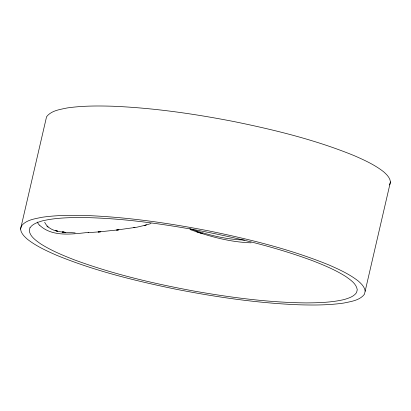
<?xml version="1.0" encoding="UTF-8"?>
<svg xmlns="http://www.w3.org/2000/svg" width="411" height="411" viewBox="0 0 411 411"><rect width="100%" height="100%" fill="white"/><g stroke="black" fill="none" stroke-linecap="round" stroke-linejoin="round"><path stroke-width="0.62" d="M20.55 229.112L46.561 116.75C51.354 110.477 59.939 109.542 67.127 107.959C82.154 105.771 97.392 105.786 112.537 106.223C153.498 107.908 194.177 113.806 234.378 121.646C275.103 129.999 315.756 139.935 354.318 155.702C364.521 160.177 374.806 164.857 383.622 171.777C386.679 174.505 389.952 177.593 390.45 181.888L364.439 294.25C359.646 300.523 351.061 301.458 343.873 303.041C328.846 305.229 313.608 305.214 298.463 304.777C257.502 303.092 216.823 297.194 176.622 289.354C135.897 281.001 95.244 271.065 56.682 255.298C46.479 250.823 36.194 246.143 27.378 239.223C24.321 236.495 21.048 233.407 20.55 229.112L21.315 226.086C26.114 219.813 34.699 218.878 41.886 217.296C56.913 215.102 72.146 215.123 87.296 215.559C128.253 217.244 168.936 223.137 209.137 230.977C249.857 239.336 290.51 249.272 329.077 265.033C339.281 269.513 349.561 274.194 358.377 281.114C361.433 283.842 364.706 286.929 365.209 291.224M389.685 184.914L390.45 181.888M150.971 223.563L145.032 225.269M117.859 229.903L118.897 229.764L116.539 230.062L136.976 227.185L144.759 225.341M145.9 225.038L146.537 224.863M144.153 225.5L145.653 225.105M134.227 227.602L134.942 227.489L133.745 227.679M88.375 232.41C72.372 234.044 52.218 237.388 39.425 225.064M117.638 229.934L98.121 231.989M98.321 231.974L100.829 231.753L88.154 232.657M75.156 232.909C64.866 232.035 49.926 233.217 44.681 222.264M244.504 240.039C225.757 239.556 207.463 234.691 189.8 228.706M251.142 242.819C230.206 242.197 209.795 236.525 190.17 229.585M196.093 231.645L202.453 233.679M46.921 226.117L48.087 227.144M39.338 225.115A81.938 38.398 -29.7 0 1 37.221 222.043M29.982 227.771L29.253 230.653C30.183 236.757 35.906 240.373 40.494 243.749C51.067 250.489 62.693 255.318 74.345 259.85C113.051 274.122 153.365 283.533 193.874 291.034C230.977 297.559 268.496 302.511 306.216 302.912C318.982 302.809 331.883 302.465 344.361 299.491C348.811 298.093 353.732 296.67 356.537 292.647L357.272 289.765C356.337 283.662 350.614 280.045 346.026 276.67C335.453 269.924 323.827 265.095 312.175 260.569C273.469 246.297 233.155 236.88 192.646 229.384C155.543 222.86 118.029 217.907 80.304 217.501C67.538 217.604 54.637 217.948 42.163 220.928C37.709 222.325 32.788 223.743 29.982 227.771M65.19 232.349L63.289 232.123L65.19 232.349M64.208 232.236L62.231 231.984L64.208 232.236M56.574 230.869L55.762 230.663L57.602 231.131L56.574 230.869"/></g></svg>
